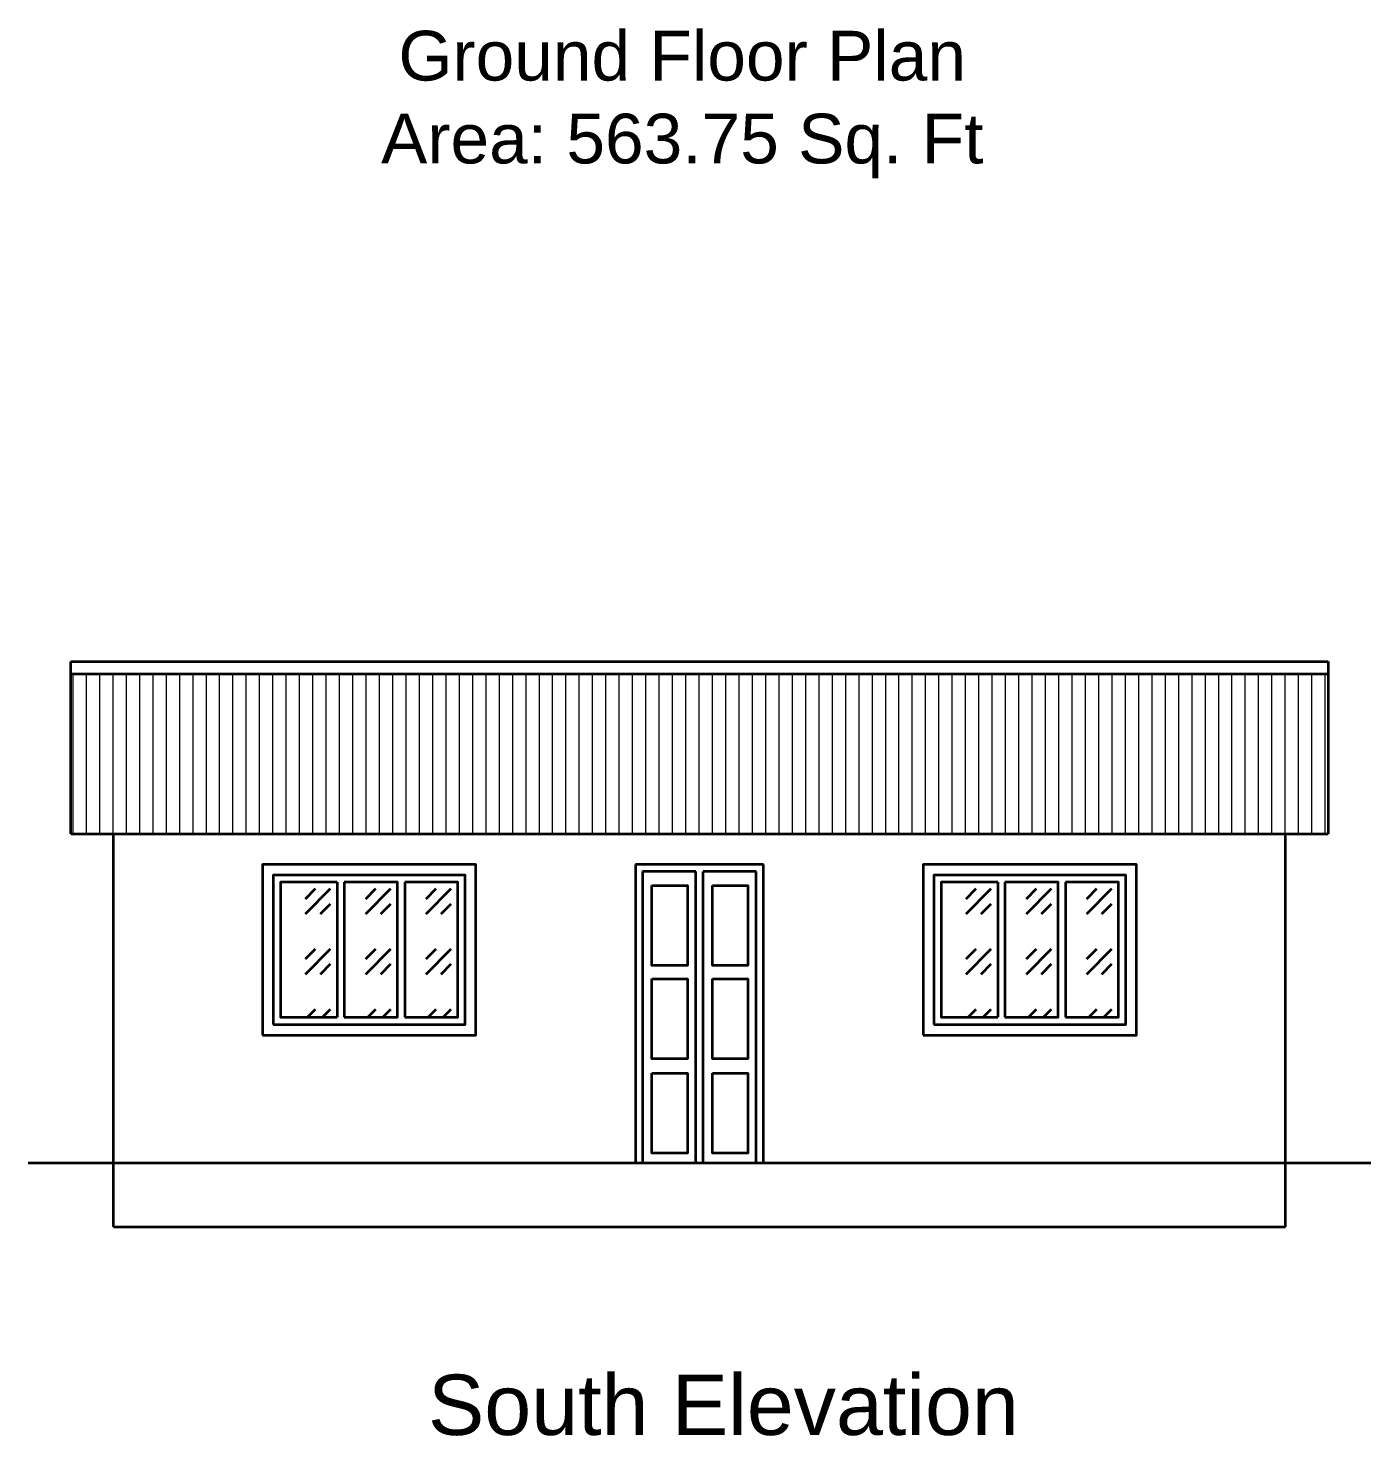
# Model space of a CAD drawing. Header units: inches. Extents: x 94889 to 364662, y -10661 to -3947.
# Drawn here: x 108047.3 to 108425.3, y -8292.9 to -7896.5 of the extents above; entities that cross this region are included whole.
import ezdxf

# ---------------------------------------------------------------- set-up
doc = ezdxf.new("R2010")
doc.units = ezdxf.units.IN
doc.header["$LTSCALE"] = 2
doc.header["$MEASUREMENT"] = 0
doc.layers.get('0').update_dxf_attribs({"linetype": 'CONTINUOUS'})
doc.layers.add('door', color=20, linetype='CONTINUOUS', lineweight=35)
doc.layers.add('steps', color=253, linetype='CONTINUOUS', lineweight=20)
doc.styles.get("Standard").update_dxf_attribs({"font": 'ARIALN.TTF'})
pattern_1 = [(45, (-351.103, 0), (16.9705627, 0), [10, -14]), (45, (-346.86, 0), (16.9705627, 0), [4, -20]), (45, (-351.103, 4.243), (16.9705627, 0), [4, -20])]
pattern_2 = [(45, (-537.103, 0), (16.9705627, 0), [10, -14]), (45, (-532.86, 0), (16.9705627, 0), [4, -20]), (45, (-537.103, 4.243), (16.9705627, 0), [4, -20])]

msp = doc.modelspace()

# ---------------------------------------------------------------- hatches: boundary and pattern name
at = {"layer": 'door', "ltscale": 0.5}
h = msp.add_hatch(dxfattribs=at)
h.set_pattern_fill('GOST_GLASS', color=256, scale=2)
h.set_pattern_definition(pattern_2)
h.paths.add_polyline_path([(108134.34, -8137), (108118.34, -8137), (108118.34, -8175), (108134.34, -8175)])
h = msp.add_hatch(dxfattribs=at)
h.set_pattern_fill('GOST_GLASS', color=256, scale=2)
h.set_pattern_definition(pattern_2)
h.paths.add_polyline_path([(108151.34, -8137), (108136.34, -8137), (108136.34, -8175), (108151.34, -8175)])
h = msp.add_hatch(dxfattribs=at)
h.set_pattern_fill('GOST_GLASS', color=256, scale=2)
h.set_pattern_definition(pattern_2)
h.paths.add_polyline_path([(108168.34, -8137), (108153.34, -8137), (108153.34, -8175), (108168.34, -8175)])
h = msp.add_hatch(dxfattribs=at)
h.set_pattern_fill('GOST_GLASS', color=256, scale=2)
h.set_pattern_definition(pattern_1)
h.paths.add_polyline_path([(108320.34, -8137), (108304.34, -8137), (108304.34, -8175), (108320.34, -8175)])
h = msp.add_hatch(dxfattribs=at)
h.set_pattern_fill('GOST_GLASS', color=256, scale=2)
h.set_pattern_definition(pattern_1)
h.paths.add_polyline_path([(108337.34, -8137), (108322.34, -8137), (108322.34, -8175), (108337.34, -8175)])
h = msp.add_hatch(dxfattribs=at)
h.set_pattern_fill('GOST_GLASS', color=256, scale=2)
h.set_pattern_definition(pattern_1)
h.paths.add_polyline_path([(108354.34, -8137), (108339.34, -8137), (108339.34, -8175), (108354.34, -8175)])
at = {"layer": 'steps', "ltscale": 0.3}
h = msp.add_hatch(dxfattribs=at)
h.set_pattern_fill('ANSI31', scale=30, angle=45)
h.paths.add_polyline_path([(108413.34, -8078.3), (108059.34, -8078.3), (108059.34, -8119.2), (108413.34, -8119.2)])
h = msp.add_hatch(dxfattribs=at)
h.set_pattern_fill('ANSI31', scale=30, angle=45)
h.paths.add_polyline_path([(108413.34, -8119.2), (108059.34, -8119.2), (108059.34, -8123.39), (108413.34, -8123.39)])

# ---------------------------------------------------------------- linework, layer by layer
at = {"layer": 'door', "ltscale": 0.5}
for p, q in [((108059.34, -8074.79), (108413.34, -8074.79)), ((108059.34, -8123.39), (108059.34, -8074.79)), ((108413.34, -8074.79), (108413.34, -8123.39)), ((108059.34, -8078.3), (108413.34, -8078.3)), ((108059.34, -8123.39), (108413.34, -8123.39)), ((108071.34, -8216), (108071.34, -8123.39)), ((108401.34, -8216), (108401.34, -8123.39)), ((108218.34, -8132), (108218.34, -8216)), ((108254.34, -8132), (108218.34, -8132)), ((108218.34, -8132), (108218.34, -8216)), ((108254.34, -8132), (108218.34, -8132)), ((108254.34, -8216), (108254.34, -8132)), ((108254.34, -8216), (108254.34, -8132)), ((108134.34, -8137), (108134.34, -8175)), ((108136.34, -8137), (108136.34, -8175)), ((108153.34, -8137), (108153.34, -8175)), ((108220.34, -8134), (108220.34, -8216)), ((108235.34, -8134), (108220.34, -8134)), ((108220.34, -8134), (108220.34, -8216)), ((108235.34, -8134), (108220.34, -8134)), ((108235.34, -8216), (108235.34, -8134)), ((108252.34, -8134), (108237.34, -8134)), ((108252.34, -8134), (108237.34, -8134)), ((108237.34, -8216), (108237.34, -8134)), ((108252.34, -8216), (108252.34, -8134)), ((108252.34, -8216), (108252.34, -8134)), ((108320.34, -8137), (108320.34, -8175)), ((108322.34, -8137), (108322.34, -8175)), ((108339.34, -8137), (108339.34, -8175)), ((108047.34, -8216), (108425.34, -8216)), ((108071.34, -8234), (108071.34, -8216)), ((108218.34, -8216), (108254.34, -8216)), ((108401.34, -8234), (108401.34, -8216)), ((108071.34, -8234), (108401.34, -8234))]:
    msp.add_line(p, q, dxfattribs=at)
for points in [[(108113.34, -8180), (108173.34, -8180), (108173.34, -8132), (108113.34, -8132)], [(108299.34, -8180), (108359.34, -8180), (108359.34, -8132), (108299.34, -8132)], [(108116.34, -8177), (108170.34, -8177), (108170.34, -8135), (108116.34, -8135)], [(108302.34, -8177), (108356.34, -8177), (108356.34, -8135), (108302.34, -8135)], [(108222.96, -8137.93), (108232.98, -8137.93), (108232.98, -8160.43), (108222.96, -8160.43)], [(108239.96, -8137.93), (108249.98, -8137.93), (108249.98, -8160.43), (108239.96, -8160.43)], [(108222.96, -8164.23), (108232.98, -8164.23), (108232.98, -8186.73), (108222.96, -8186.73)], [(108239.96, -8164.23), (108249.98, -8164.23), (108249.98, -8186.73), (108239.96, -8186.73)], [(108222.96, -8190.78), (108232.98, -8190.78), (108232.98, -8213.28), (108222.96, -8213.28)], [(108239.96, -8190.78), (108249.98, -8190.78), (108249.98, -8213.28), (108239.96, -8213.28)]]:
    msp.add_lwpolyline(points, close=True, dxfattribs=at)
for points in [[(108134.34, -8137), (108118.34, -8137), (108118.34, -8175), (108134.34, -8175)], [(108136.34, -8175), (108151.34, -8175), (108151.34, -8137), (108136.34, -8137)], [(108153.34, -8175), (108168.34, -8175), (108168.34, -8137), (108153.34, -8137)], [(108320.34, -8137), (108304.34, -8137), (108304.34, -8175), (108320.34, -8175)], [(108322.34, -8175), (108337.34, -8175), (108337.34, -8137), (108322.34, -8137)], [(108339.34, -8175), (108354.34, -8175), (108354.34, -8137), (108339.34, -8137)]]:
    msp.add_lwpolyline(points, dxfattribs=at)

# ---------------------------------------------------------------- texts
at = {"color": 7, "linetype": 'ByBlock', "lineweight": 5, "attachment_point": 5}
for s, insert, char_height, width in [('{\\fArial CE|b0|i0|c238|p34;Ground Floor Plan\\PArea: \\fArial CE|b0|i0|c0|p34;563.75\\fArial CE|b0|i0|c238|p34; Sq. Ft}', (108231.48, -7918.04), 14, 235.547), ('{\\fArial CE|b0|i0|c238|p34;\\P\\fArial CE|b0|i0|c0|p34;\\H2.8333x;South\\fArial CE|b0|i0|c238|p34; El\\fArial CE|b0|i0|c0|p34;e\\fArial CE|b0|i0|c238|p34;vation}', (108243.08, -8279.24), 6, 195.2975)]:
    msp.add_mtext(s, dxfattribs=dict(at, insert=insert, char_height=char_height, width=width))

doc.saveas('drawing.dxf')
